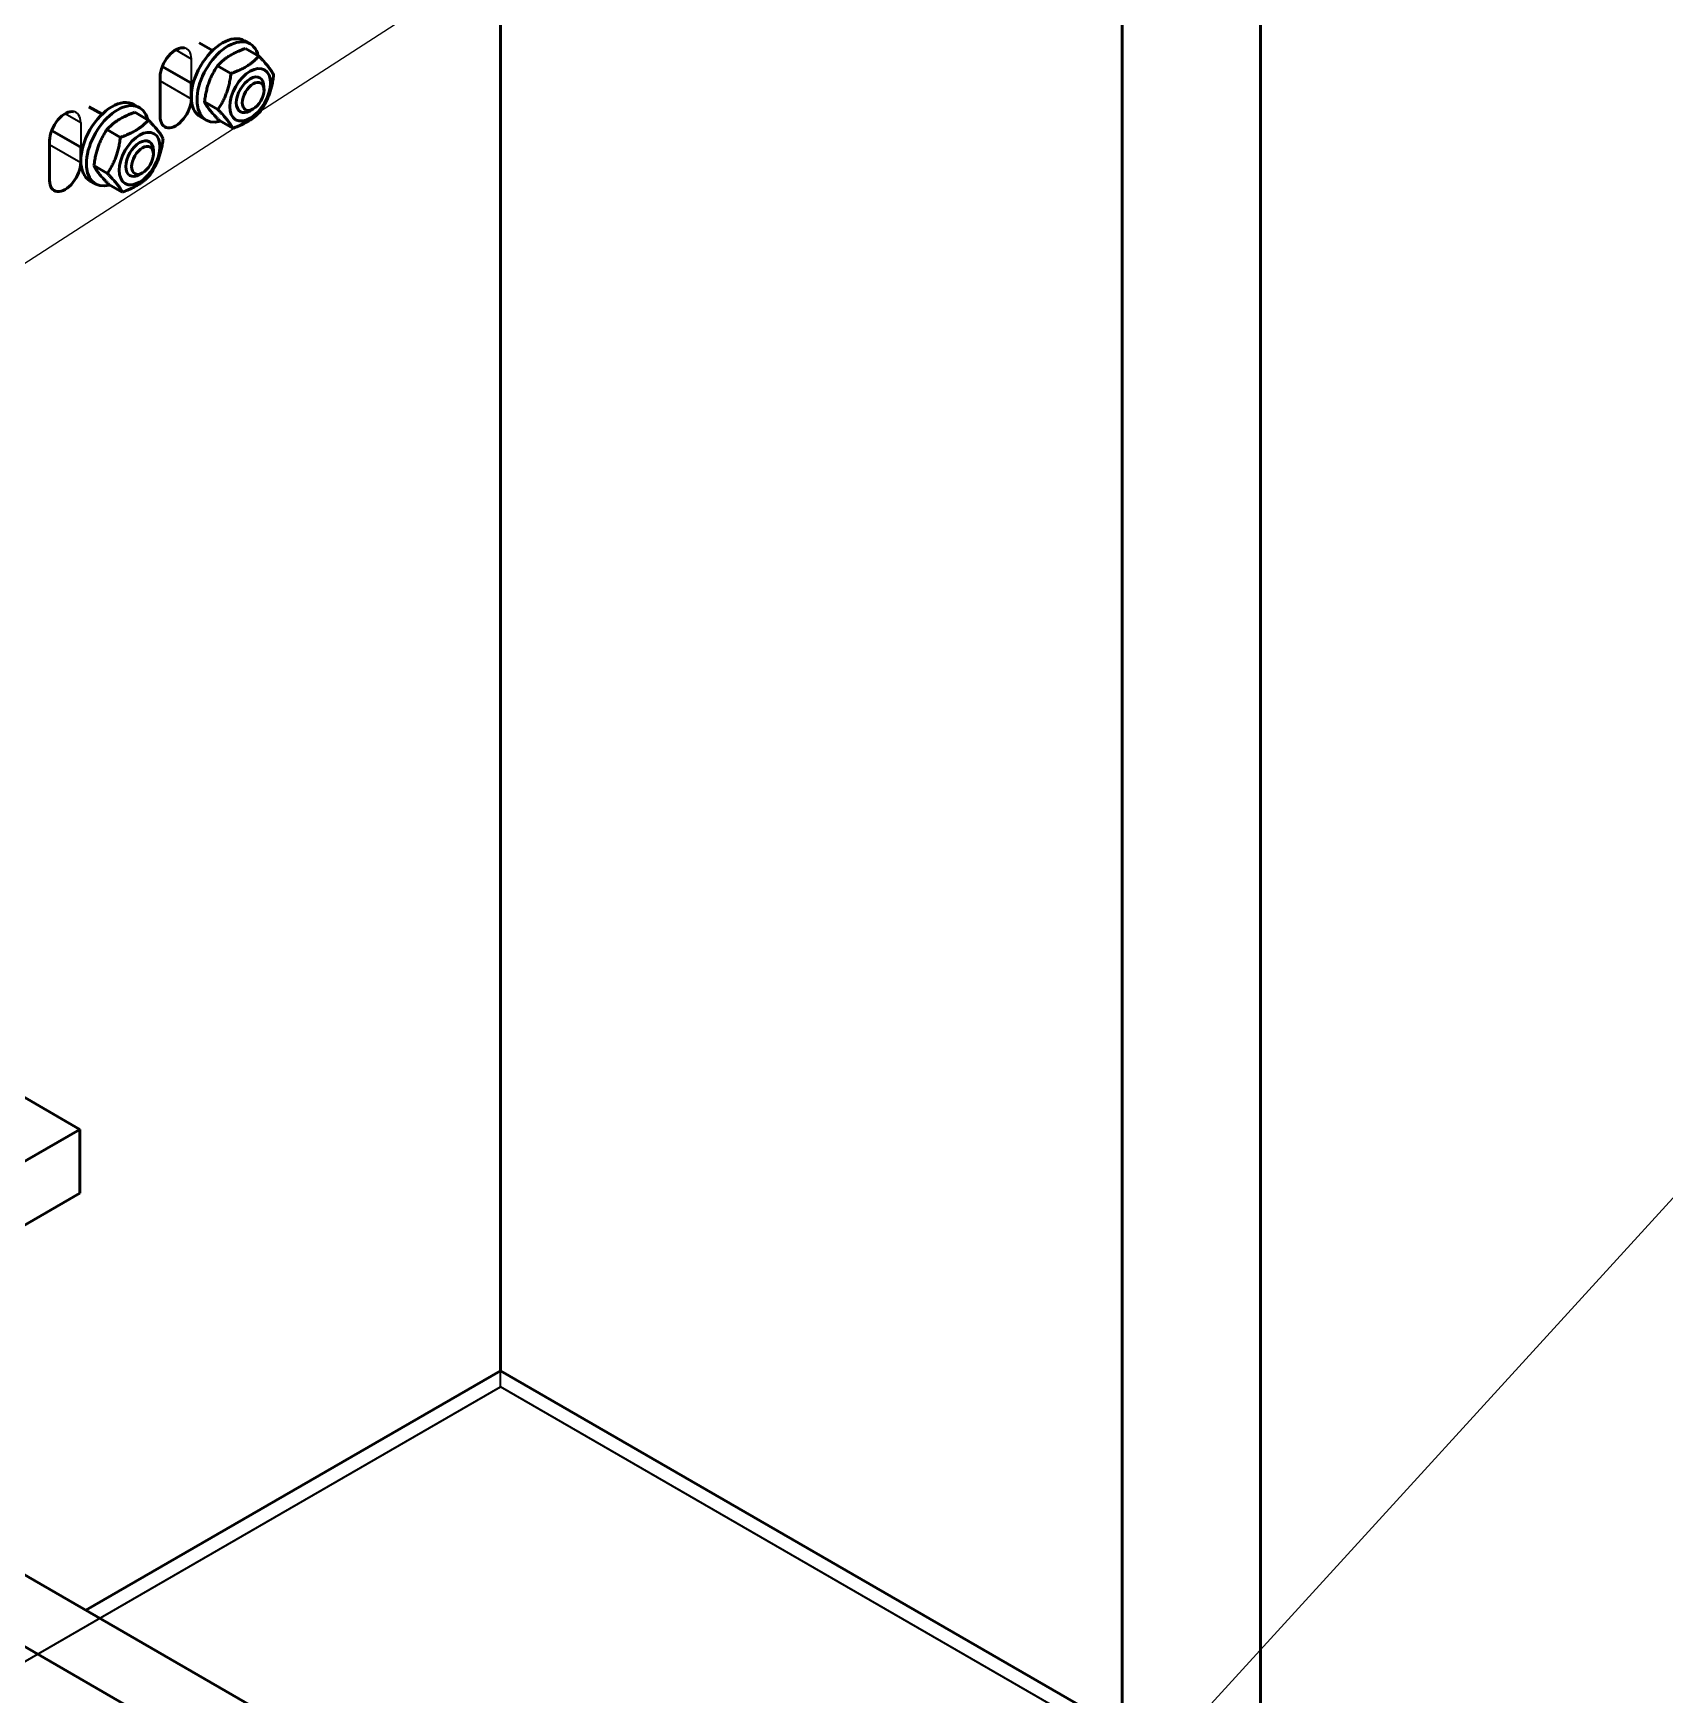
# Model space of a CAD drawing. Header units: millimetres. Extents: x -1328 to 2520, y -765 to 1782.
# Drawn here: x 1758.4 to 1925.4, y 573.2 to 743.2 of the extents above; entities that cross this region are included whole.
import ezdxf

# ---------------------------------------------------------------- set-up
doc = ezdxf.new("R2010")
doc.units = ezdxf.units.MM
doc.header["$LTSCALE"] = 6
for name, color, linetype, lineweight in [('Reference (ISO)', 7, 'Continuous', 35), ('Symbol (ISO)', 7, 'Continuous', 25), ('Visible (ISO)', 7, 'Continuous', 50), ('Visible Narrow (ISO)', 7, 'Continuous', 35)]:
    doc.layers.add(name, color=color, linetype=linetype, lineweight=lineweight)
doc.styles.add('Note Text (ISO)', font='tahoma.ttf')
doc.dimstyles.new('Default - Method 1b (ISO)$7', dxfattribs={"dimscale": 6, "dimtxt": 3.5, "dimasz": 2.5, "dimexe": 3.175, "dimexo": 0, "dimgap": 0.762, "dimtad": 1, "dimtoh": 1, "dimrnd": 1e-08, "dimtxsty": 'Note Text (ISO)', "dimcen": 0.09, "dimdle": 10, "dimclrd": 256, "dimclre": 256, "dimclrt": 256, "dimazin": 2, "dimtfac": 1, "dimtmove": 0, "dimatfit": 3, "dimfxl": 1, "dimtolj": 1, "dimlwd": -1, "dimlwe": -1, "dimarcsym": 0})

msp = doc.modelspace()

# ---------------------------------------------------------------- linework, layer by layer
at = {"layer": 'Reference (ISO)'}
for p, q in [((1806.24, 604.74), (1806.24, 915.01)), ((1884.02, 886.43), (1884.02, 559.83)), ((1869.88, 568), (1869.88, 878.26)), ((1773.01, 741.54), (1774.6, 740.62)), ((1774.6, 740.62), (1774.6, 736.54)), ((1771.42, 734.7), (1771.42, 738.79)), ((1771.42, 738.38), (1774.6, 736.54)), ((1761.69, 735.01), (1763.28, 734.09)), ((1763.28, 734.09), (1763.28, 730.01)), ((1760.1, 728.17), (1760.1, 732.25)), ((1760.1, 731.85), (1763.28, 730.01)), ((1756.74, 576.16), (1806.24, 604.74)), ((2078.48, 447.56), (1806.24, 604.74))]:
    msp.add_line(p, q, dxfattribs=at)
for centre, major_axis in [((1773.01, 739.7), (1.13, 1.95)), ((1773.01, 735.62), (-1.13, -1.95)), ((1761.69, 733.17), (1.13, 1.95)), ((1761.69, 729.09), (-1.13, -1.95))]:
    msp.add_ellipse(centre, major_axis=major_axis, ratio=0.57735, start_param=5.497787, end_param=8.63938, dxfattribs=at)
at = {"layer": 'Visible (ISO)'}
for p, q in [((1884.02, 888.06), (1884.02, 561.46)), ((1869.88, 569.63), (1869.88, 879.9)), ((1806.24, 606.37), (1806.24, 770.47)), ((1775.42, 742.25), (1776.78, 741.47)), ((1780.04, 742.47), (1780.61, 742.14)), ((1781.51, 740.89), (1780.14, 741.68)), ((1771.63, 739.82), (1774.78, 738.01)), ((1778.66, 739.12), (1777.29, 739.91)), ((1771.42, 734.7), (1771.42, 738.79)), ((1774.6, 738.11), (1774.6, 736.54)), ((1777.32, 735.43), (1775.95, 736.22)), ((1782.04, 737.41), (1782.04, 737.76)), ((1764.11, 735.72), (1765.47, 734.94)), ((1768.73, 735.94), (1769.3, 735.61)), ((1770.2, 734.35), (1768.83, 735.15)), ((1775.54, 734.68), (1776.11, 734.35)), ((1780.93, 735.48), (1780.62, 735.31)), ((1760.31, 733.29), (1763.47, 731.47)), ((1767.34, 732.58), (1765.97, 733.38)), ((1778.84, 733.51), (1777.47, 734.3)), ((1760.1, 728.17), (1760.1, 732.25)), ((1763.28, 731.58), (1763.28, 730.01)), ((1770.72, 730.88), (1770.72, 731.23)), ((1766.01, 728.9), (1764.64, 729.69)), ((1764.23, 728.14), (1764.8, 727.82)), ((1767.53, 726.98), (1766.16, 727.77)), ((1769.61, 728.95), (1769.31, 728.78)), ((1763.18, 631.07), (1754.34, 636.17)), ((1720.75, 606.57), (1763.18, 631.07)), ((1763.18, 624.54), (1763.18, 631.07)), ((1720.75, 600.04), (1763.18, 624.54)), ((1763.82, 581.88), (1806.24, 606.37)), ((2078.48, 449.2), (1806.24, 606.37)), ((1890.89, 508.51), (1738.57, 596.45)), ((1885.49, 504.28), (1738.57, 589.1))]:
    msp.add_line(p, q, dxfattribs=at)
for centre, major_axis, start_param, end_param in [((1773.01, 739.7), (1.13, 1.95), 0.187992, 2.356194), ((1777.79, 738.57), (-2.25, -3.9), 3.141593, 6.283185), ((1778.36, 738.25), (-2.25, -3.9), 2.602827, 6.821951), ((1780.62, 736.94), (1, 1.73), 5.49802, 10.209943), ((1766.48, 732.04), (-2.25, -3.9), 3.141593, 6.283185), ((1767.05, 731.72), (-2.25, -3.9), 2.602827, 6.821951), ((1773.01, 735.62), (-1.13, -1.95), 5.497787, 8.63938), ((1761.69, 733.17), (1.13, 1.95), 0.187992, 2.356194), ((1769.31, 730.41), (1, 1.73), 5.49802, 10.209943), ((1761.69, 729.09), (-1.13, -1.95), 5.497787, 8.63938)]:
    msp.add_ellipse(centre, major_axis=major_axis, ratio=0.57735, start_param=start_param, end_param=end_param, dxfattribs=at)
for centre, major_axis in [((1780.62, 736.94), (-1.48, -2.55)), ((1780.93, 736.77), (-0.79, -1.36)), ((1769.31, 730.41), (-1.48, -2.55)), ((1769.61, 730.23), (-0.79, -1.36))]:
    msp.add_ellipse(centre, major_axis=major_axis, ratio=0.57735, dxfattribs=at)
for points in [[(1780.14, 741.68), (1778.3, 741.03), (1777.29, 739.91)], [(1777.29, 739.91), (1776.21, 738.3), (1775.95, 736.22)], [(1778.66, 739.12), (1780.5, 739.76), (1781.51, 740.89)], [(1781.51, 740.89), (1782.69, 739.69), (1783.03, 738.97)], [(1777.32, 735.43), (1778.4, 737.03), (1778.66, 739.12)], [(1783.03, 738.97), (1782.78, 736.89), (1781.7, 735.28)], [(1775.95, 736.22), (1776.3, 735.5), (1777.47, 734.3)], [(1768.83, 735.15), (1766.99, 734.5), (1765.97, 733.38)], [(1778.84, 733.51), (1778.49, 734.23), (1777.32, 735.43)], [(1781.7, 735.28), (1780.68, 734.16), (1778.84, 733.51)], [(1765.97, 733.38), (1764.89, 731.77), (1764.64, 729.69)], [(1767.34, 732.58), (1769.19, 733.23), (1770.2, 734.35)], [(1770.2, 734.35), (1771.37, 733.16), (1771.72, 732.44)], [(1766.01, 728.9), (1767.09, 730.5), (1767.34, 732.58)], [(1771.72, 732.44), (1771.46, 730.35), (1770.38, 728.75)], [(1764.64, 729.69), (1764.98, 728.97), (1766.16, 727.77)], [(1767.53, 726.98), (1767.18, 727.7), (1766.01, 728.9)], [(1770.38, 728.75), (1769.37, 727.62), (1767.53, 726.98)]]:
    msp.add_rational_spline(points, [1, 1.15470053838, 1], degree=2, dxfattribs=at)
at = {"layer": 'Visible Narrow (ISO)'}
for p, q in [((1771.42, 738.38), (1774.6, 736.54)), ((1760.1, 731.85), (1763.28, 730.01))]:
    msp.add_line(p, q, dxfattribs=at)

# ---------------------------------------------------------------- leaders
at = {"layer": 'Symbol (ISO)', "annotation_type": 0, "has_hookline": 1, "hookline_direction": 0}
for points, text_width in [([(1712.77, 690.83), (1930.25, 831.12), (1945.25, 831.12)], 334.96), ([(1737.35, 417.18), (1967.6, 669.38), (1982.6, 669.38)], 153.47)]:
    msp.add_leader(points, dimstyle='Default - Method 1b (ISO)$7', override={"dimtad": 0}, dxfattribs=dict(at, text_width=text_width))

doc.saveas('drawing.dxf')
